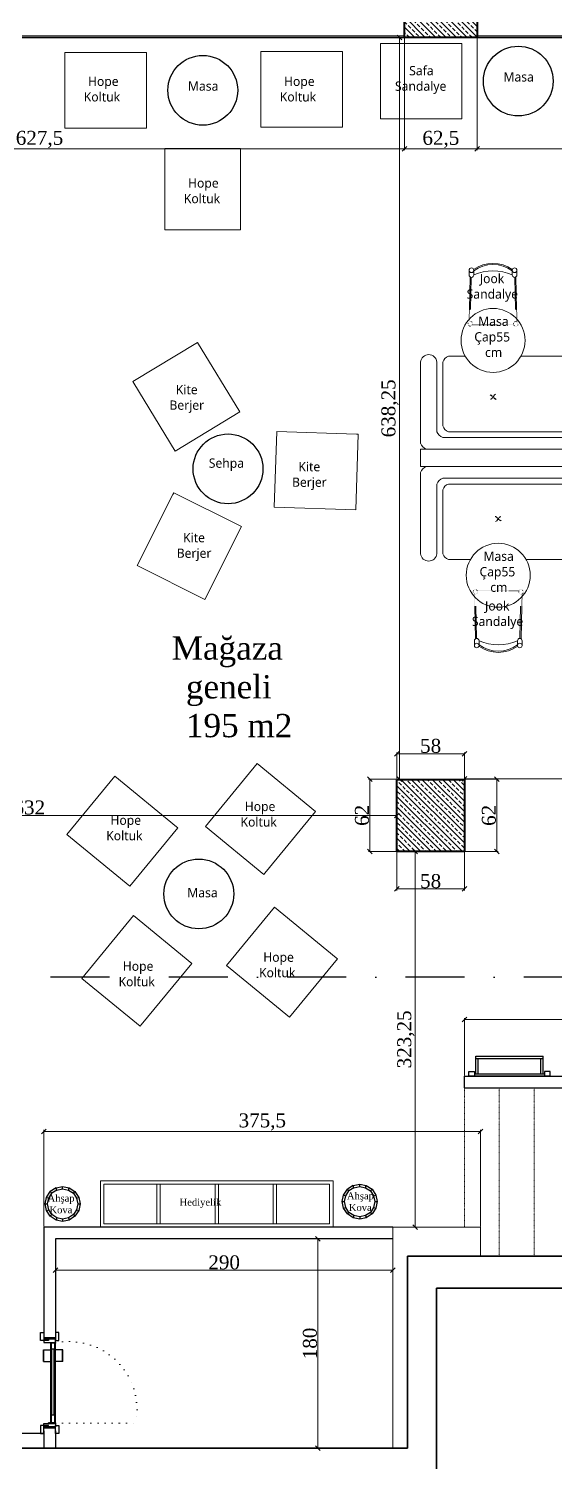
# Model space of a CAD drawing. Header units: millimetres. Extents: x 61675 to 66977, y 9453 to 12371.
# Drawn here: x 63361 to 63813, y 10149 to 11382 of the extents above; entities that cross this region are included whole.
import ezdxf

# ---------------------------------------------------------------- set-up
doc = ezdxf.new("R2010")
doc.units = ezdxf.units.MM
doc.header["$LTSCALE"] = 2
doc.header["$PDMODE"] = 2
for name, pattern in [('ACAD_ISO07W100', [3, 0, -3]), ('DASHDOTX2', [50.8, 25.4, -12.7, 0, -12.7]), ('DOT', [6.35, 0, -6.35]), ('DOT2', [0.125, 0, -0.125])]:
    doc.linetypes.add(name, pattern=pattern)
doc.layers.get('0').update_dxf_attribs({"lineweight": 20})
for name, color, linetype, lineweight in [('b-ahsap', 1, 'Continuous', 13), ('DUVAR', 12, 'Continuous', 35), ('KOLON', 150, 'Continuous', 40), ('SIVA', 4, 'Continuous', 15), ('t-ahsap kesit', 42, 'Continuous', 30), ('t-aksesuar', 252, 'Continuous', 9), ('t_ahsap', 34, 'Continuous', 25), ('t_alçıpan', 219, 'Continuous', 25), ('t_demir', 103, 'Continuous', 20), ('t_ince', 66, 'Continuous', 9), ('t_izdüşüm', 7, 'DOT2', 18), ('t_kesitçizgisi', 7, 'DASHDOTX2', 30), ('t_olcu', 252, 'Continuous', 20), ('t_paslanmaz', 29, 'Continuous', 25), ('t_tarama', 253, 'Continuous', 5), ('t_tefris', 44, 'Continuous', 25), ('t_tefrişoturum', 25, 'Continuous', 15), ('t_yazı', 7, 'Continuous', 25)]:
    doc.layers.add(name, color=color, linetype=linetype, lineweight=lineweight)
doc.styles.get("Standard").update_dxf_attribs({"font": 'times.ttf', "height": 12})
doc.linetypes.add('BATTING', pattern='A,0.0001,-0.1,[134,ltypeshp.shx,S=0.1,R=0,X=-0.1,Y=0],-0.2,[134,ltypeshp.shx,S=0.1,R=180,X=0.1,Y=0],-0.1', length=0.4001)
doc.dimstyles.new('olcu50', dxfattribs={"dimtxt": 13, "dimasz": 4, "dimexe": 1.25, "dimexo": 0.625, "dimtad": 1, "dimtxsty": 'Standard', "dimblk": 'OBLIQUE', "dimcen": 2.5, "dimclrd": 256, "dimclre": 256, "dimclrt": 7, "dimadec": 0, "dimazin": 0, "dimtfac": 1, "dimtmove": 0, "dimatfit": 3, "dimldrblk": 'OBLIQUE', "dimfxl": 1, "dimlwd": -1, "dimlwe": -1, "dimarcsym": 0})

# ---------------------------------------------------------------- blocks, each defined once
blk = doc.blocks.new('gazetelik')
at = {"layer": 't_ahsap'}
for p, q in [((0, 0), (70, 0)), ((0, 0), (0, -4)), ((5, -4), (5, 0)), ((65, -4), (65, 0)), ((70, 0), (70, -4)), ((0, -4), (5, -4)), ((65, -2), (5, -2)), ((6, -2), (6, -17)), ((8, -2), (8, -15)), ((62, -2), (62, -15)), ((64, -2), (64, -17)), ((70, -4), (65, -4)), ((64, -15), (6, -15)), ((64, -17), (6, -17))]:
    blk.add_line(p, q, dxfattribs=at)
blk = doc.blocks.new('ahsap_cuval')
at = {"layer": 't_ahsap', "ltscale": 0.5}
for p, q in [((-10.6, 10.6), (-5.7, 13.9)), ((-5.7, 13.9), (0, 15)), ((-5, 12), (-5.7, 13.9)), ((-5, 12), (0, 13)), ((0, 15), (5.7, 13.9)), ((0, 13), (0, 15)), ((0, 13), (5, 12)), ((5, 12), (5.7, 13.9)), ((5.7, 13.9), (10.6, 10.6)), ((-15, 0), (-13.9, 5.7)), ((-13.9, -5.7), (-15, 0)), ((-13, 0), (-15, 0)), ((-13.9, 5.7), (-10.6, 10.6)), ((-12, 5), (-13.9, 5.7)), ((-13, 0), (-12, 5)), ((-12, -5), (-13, 0)), ((-12, 5), (-9.2, 9.2)), ((-9.2, 9.2), (-10.6, 10.6)), ((-9.2, 9.2), (-5, 12)), ((5, 12), (9.2, 9.2)), ((9.2, 9.2), (10.6, 10.6)), ((9.2, 9.2), (12, 5)), ((10.6, 10.6), (13.9, 5.7)), ((12, 5), (13.9, 5.7)), ((12, 5), (13, 0)), ((13, 0), (12, -5)), ((13, 0), (15, 0)), ((13.9, 5.7), (15, 0)), ((15, 0), (13.9, -5.7)), ((-12, -5), (-13.9, -5.7)), ((-13.9, -5.7), (-10.6, -10.6)), ((-12, -5), (-9.2, -9.2)), ((-9.2, -9.2), (-10.6, -10.6)), ((-5.7, -13.9), (-10.6, -10.6)), ((-5, -12), (-9.2, -9.2)), ((-5.7, -13.9), (-5, -12)), ((0, -13), (-5, -12)), ((5, -12), (0, -13)), ((9.2, -9.2), (5, -12)), ((5.7, -13.9), (5, -12)), ((10.6, -10.6), (5.7, -13.9)), ((12, -5), (9.2, -9.2)), ((9.2, -9.2), (10.6, -10.6)), ((13.9, -5.7), (10.6, -10.6)), ((12, -5), (13.9, -5.7)), ((0, -15), (-5.7, -13.9)), ((0, -15), (0, -13)), ((5.7, -13.9), (0, -15))]:
    blk.add_line(p, q, dxfattribs=at)
blk = doc.blocks.new('10_luk_kapi')
at = {"layer": 'b-ahsap', "linetype": 'ACAD_ISO07W100'}
blk.add_line((-3.3, -10), (-3.3, -79), dxfattribs=at)
blk.add_arc((-14.9, -21.6, 0), 58.5, 168.5185, 281.4815, dxfattribs=at)
at = {"layer": 't-ahsap kesit'}
for p, q in [((-66.3, -6, 0), (-72.3, -6, 0)), ((-72.3, -6, 0), (-72.3, -10, 0)), ((-3.3, -6.6), (-72.3, -6.6, 0)), ((-3.3, -9.4), (-72.3, -9.4, 0)), ((-66.3, -10, 0), (-72.3, -10, 0)), ((-67.3, -6.6, 0), (-67.3, -9.4, 0)), ((-66.3, -6.4, 0), (-66.3, -6, 0)), ((-56.3, -6.4, 0), (-66.3, -6.4, 0)), ((-56.3, -9.6, 0), (-66.3, -9.6, 0)), ((-66.3, -9.6, 0), (-66.3, -10, 0)), ((-3.3, -6), (-62.3, -6, 0)), ((-3.3, -10), (-62.3, -10, 0)), ((-56.3, -6.4, 0), (-56.3, -6, 0)), ((-56.3, -9.6, 0), (-56.3, -10, 0)), ((-10.3, -6.6), (-10.3, -9.4)), ((-3.3, -10), (-3.3, -6))]:
    blk.add_line(p, q, dxfattribs=at)
for points in [[(-74.8, -4), (-74.3, -4), (-74.3, 2.8), (-81.3, 2.8), (-81.3, 0), (-74.8, 0), (-74.8, -4)], [(-0.8, -4), (-1.3, -4), (-1.3, 2.8), (5.7, 2.8), (5.7, 0), (-0.8, 0), (-0.8, -4)], [(-0.8, -10), (-1.3, -10), (-1.3, -12.8), (5.7, -12.8), (5.7, -10), (-0.8, -10), (-0.8, -10)]]:
    blk.add_lwpolyline(points, close=True, dxfattribs=at)
for points in [[(-75.6, 0), (-72.6, 0)], [(-72.6, 0), (-72.6, -10), (-75.6, -10), (-75.6, 0)], [(-3, 0), (-3, -10), (0, -10), (0, 0)], [(-0.8, 0), (-3, 0)]]:
    blk.add_lwpolyline(points, dxfattribs=at)
at = {"layer": 't-ahsap kesit', "elevation": 0}
blk.add_lwpolyline([(-74.3, -10), (-74.3, -10), (-74.3, -12.8), (-81.3, -12.8), (-81.3, -10), (-74.3, -10), (-74.3, -10)], close=True, dxfattribs=at)
at = {"layer": 't-aksesuar'}
for p, q in [((-3.7, -9.2), (-3.7, -5)), ((-3.7, -9.2), (-3.3, -9.2)), ((-2.6, -9.2), (-3, -9.2)), ((-2.6, -9.2), (-2.6, -5))]:
    blk.add_line(p, q, dxfattribs=at)
blk.add_circle((-3.1, -4.4), 0.8, dxfattribs=at)
at = {"layer": 't_ince'}
for points, knots in [([(-76.1, -0.6, -0.4), (-76.2, -1.5, -0.4), (-76.4, -3.4, -0.4), (-75.3, -5.8, -0.4), (-76.4, -7.9, -0.4), (-76.1, -9.1, -0.4), (-75.9, -9.7, -0.4)], [4.510362, 4.510362, 4.510362, 4.510362, 7.138391, 10.027437, 12.011555, 13.688133, 13.688133, 13.688133, 13.688133]), ([(0.9, -0.6, -0.4), (1, -2.1, -0.4), (0.8, -4.1, -0.4), (0.3, -6.6, -0.4), (0.4, -8.1, -0.4), (0.6, -9.1, -0.4), (0.7, -9.7, -0.4)], [4.507473, 4.507473, 4.507473, 4.507473, 9.035006, 10.515279, 11.943802, 13.620376, 13.620376, 13.620376, 13.620376])]:
    blk.add_open_spline(points, degree=3, knots=knots, dxfattribs=at)
at = {"layer": 't_paslanmaz'}
for p, q in [((-56.3, 0.4, 0), (-66.3, 0.4, 0)), ((-66.3, 0.4, 0), (-66.3, -6, 0)), ((-56.3, 0.4, 0), (-56.3, -6, 0)), ((-56.3, 0, 0), (-66.3, 0, 0)), ((-56.3, -6, 0), (-66.3, -6, 0)), ((-56.3, -10, 0), (-66.3, -10, 0)), ((-66.3, -16.4, 0), (-66.3, -10, 0)), ((-56.3, -16.4, 0), (-56.3, -10, 0)), ((-56.3, -16, 0), (-66.3, -16, 0)), ((-56.3, -16.4, 0), (-66.3, -16.4, 0))]:
    blk.add_line(p, q, dxfattribs=at)
at = {"layer": 't_tarama', "linetype": 'BATTING', "ltscale": 0.13}
blk.add_line((-67.3, -8, 0), (-10.3, -8, 0), dxfattribs=at)
blk = doc.blocks.new('HSAN')
at = {"layer": 't_tefrişoturum'}
for p, q in [((-22.5, 47.1), (-22.5, 43)), ((-22.2, 13.2), (-21.5, 41.3)), ((-21.2, 13.2), (-20.6, 41)), ((-18.5, 47.1), (-18.5, 43)), ((14.6, 47.1), (14.6, 43)), ((16.7, 41), (17.3, 13.2)), ((17.6, 41.3), (18.3, 13.2)), ((18.6, 47.1), (18.6, 43))]:
    blk.add_line(p, q, dxfattribs=at)
at = {"layer": 't_tefrişoturum', "color": 252, "linetype": 'DOT', "ltscale": 0.06}
for p, q in [((-22.5, 2.8), (-22.2, 13.2)), ((18.3, 13.2), (18.6, 2.8)), ((15.9, 0), (-19.8, 0))]:
    blk.add_line(p, q, dxfattribs=at)
at = {"layer": 't_tefrişoturum'}
for centre in [(-20.5, 47.1), (16.6, 47.1)]:
    blk.add_circle(centre, 2, dxfattribs=at)
at = {"layer": 't_tefrişoturum', "color": 252, "linetype": 'DOT', "ltscale": 0.06}
for centre in [(-21.5, 1), (17.6, 1)]:
    blk.add_circle(centre, 2, dxfattribs=at)
at = {"layer": 't_tefrişoturum'}
for centre, radius, start, end in [((-1.9, 24.3), 28.7, 54.5581, 125.4419), ((-1.9, 24.1), 27.9, 53.5535, 126.4465), ((-20.5, 43), 2, 180, 0), ((-1.9, 6.2), 40.4, 65.8377, 114.1623), ((16.6, 43), 2, 180, 0)]:
    blk.add_arc(centre, radius, start, end, dxfattribs=at)
blk = doc.blocks.new('619_luk_sedir')
at = {"layer": 't_tefrişoturum', "linetype": 'Continuous'}
for p, q in [((-75, 309.5), (-5, 309.5)), ((0, -304.5), (0, 304.5)), ((-80, 266.7), (-80, 285.5)), ((-75, 295.5), (-15, 295.5)), ((-75, 290.5), (-20, 290.5)), ((-15, -285.5), (-15, 285.5)), ((-10, -290.5), (-10, 290.5)), ((-80, 171.7), (-80, 218.8)), ((-80, 76.7), (-80, 123.8)), ((-80, -23.3), (-80, 28.8)), ((-80, -123.3), (-80, -71.2)), ((-80, -223.3), (-80, -171.2)), ((-80, -285.5), (-80, -271.2)), ((-75, -290.5), (-20, -290.5)), ((-75, -295.5), (-15, -295.5)), ((-75, -309.5), (-5, -309.5))]:
    blk.add_line(p, q, dxfattribs=at)
at = {"layer": 't_tefrişoturum', "linetype": 'Continuous', "extrusion": (0, 0, -1)}
for points in [[(45.8, 243.4), (45.8, 243.4), (46.2, 243.7), (46.6, 244.1), (46.9, 244.5), (47.2, 245), (47, 244.5), (46.8, 244.1), (46.4, 243.7), (45.8, 243.4)], [(45.5, 242.1), (45.7, 242), (45.9, 241.8), (46.1, 241.6), (46.2, 241.4), (46.3, 241.1), (46.4, 240.8), (46.5, 240.5), (46.6, 240.2), (46.5, 240.5), (46.4, 240.7), (46.3, 241), (46.1, 241.2), (46, 241.4), (45.8, 241.6), (45.7, 241.9), (45.5, 242.1)], [(44.5, 242.9), (44.5, 242.9), (44.6, 243), (44.6, 243.1), (44.8, 243.2), (45, 243.3), (45.2, 243.2), (45.3, 243.2), (45.4, 243.1), (45.4, 243), (45.4, 242.8), (45.4, 242.7), (45.3, 242.6), (45.1, 242.5), (44.9, 242.5), (44.7, 242.6), (44.6, 242.7), (44.5, 242.9)], [(44.3, 242.4), (44.3, 242.4), (43.8, 242), (43.4, 241.5), (43.1, 241), (42.9, 240.5), (43.1, 241.1), (43.4, 241.6), (43.8, 242), (44.3, 242.4)], [(44.2, 243.5), (44, 243.7), (43.7, 243.9), (43.6, 244.1), (43.4, 244.3), (43.3, 244.5), (43.1, 244.8), (42.9, 245.2), (42.8, 245.5), (43, 245.2), (43.2, 244.8), (43.3, 244.6), (43.5, 244.3), (43.6, 244.1), (43.9, 243.9), (44, 243.7), (44.2, 243.5)], [(45.8, 148.4), (45.8, 148.4), (46.2, 148.7), (46.6, 149.1), (46.9, 149.5), (47.2, 150), (47, 149.5), (46.8, 149.1), (46.4, 148.7), (45.8, 148.4)], [(44.5, 147.9), (44.5, 147.9), (44.6, 148), (44.6, 148.1), (44.8, 148.2), (45, 148.3), (45.2, 148.2), (45.3, 148.2), (45.4, 148.1), (45.4, 148), (45.4, 147.8), (45.4, 147.7), (45.3, 147.6), (45.1, 147.5), (44.9, 147.5), (44.7, 147.6), (44.6, 147.7), (44.5, 147.9)], [(44.2, 148.5), (44, 148.7), (43.7, 148.9), (43.6, 149.1), (43.4, 149.3), (43.3, 149.5), (43.1, 149.8), (42.9, 150.2), (42.8, 150.5), (43, 150.2), (43.2, 149.8), (43.3, 149.6), (43.5, 149.3), (43.6, 149.1), (43.9, 148.9), (44, 148.7), (44.2, 148.5)], [(45.5, 147.1), (45.7, 147), (45.9, 146.8), (46.1, 146.6), (46.2, 146.4), (46.3, 146.1), (46.4, 145.8), (46.5, 145.5), (46.6, 145.2), (46.5, 145.5), (46.4, 145.7), (46.3, 146), (46.1, 146.2), (46, 146.4), (45.8, 146.6), (45.7, 146.9), (45.5, 147.1)], [(44.3, 147.4), (44.3, 147.4), (43.8, 147), (43.4, 146.5), (43.1, 146), (42.9, 145.5), (43.1, 146.1), (43.4, 146.6), (43.8, 147), (44.3, 147.4)], [(45.8, 53.4), (45.8, 53.4), (46.2, 53.7), (46.6, 54.1), (46.9, 54.5), (47.2, 55), (47, 54.5), (46.8, 54.1), (46.4, 53.7), (45.8, 53.4)], [(45.5, 52.1), (45.7, 52), (45.9, 51.8), (46.1, 51.6), (46.2, 51.4), (46.3, 51.1), (46.4, 50.8), (46.5, 50.5), (46.6, 50.2), (46.5, 50.5), (46.4, 50.7), (46.3, 51), (46.1, 51.2), (46, 51.4), (45.8, 51.6), (45.7, 51.9), (45.5, 52.1)], [(44.5, 52.9), (44.5, 52.9), (44.6, 53), (44.6, 53.1), (44.8, 53.2), (45, 53.3), (45.2, 53.2), (45.3, 53.2), (45.4, 53.1), (45.4, 53), (45.4, 52.8), (45.4, 52.7), (45.3, 52.6), (45.1, 52.5), (44.9, 52.5), (44.7, 52.6), (44.6, 52.7), (44.5, 52.9)], [(44.3, 52.4), (44.3, 52.4), (43.8, 52), (43.4, 51.5), (43.1, 51), (42.9, 50.5), (43.1, 51.1), (43.4, 51.6), (43.8, 52), (44.3, 52.4)], [(44.2, 53.5), (44, 53.7), (43.7, 53.9), (43.6, 54.1), (43.4, 54.3), (43.3, 54.5), (43.1, 54.8), (42.9, 55.2), (42.8, 55.5), (43, 55.2), (43.2, 54.8), (43.3, 54.6), (43.5, 54.3), (43.6, 54.1), (43.9, 53.9), (44, 53.7), (44.2, 53.5)], [(45.8, -46.6), (45.8, -46.6), (46.2, -46.3), (46.6, -45.9), (46.9, -45.5), (47.2, -45), (47, -45.5), (46.8, -45.9), (46.4, -46.3), (45.8, -46.6)], [(45.5, -47.9), (45.7, -48), (45.9, -48.2), (46.1, -48.4), (46.2, -48.6), (46.3, -48.9), (46.4, -49.2), (46.5, -49.5), (46.6, -49.8), (46.5, -49.5), (46.4, -49.3), (46.3, -49), (46.1, -48.8), (46, -48.6), (45.8, -48.4), (45.7, -48.1), (45.5, -47.9)], [(44.5, -47.1), (44.5, -47.1), (44.6, -47), (44.6, -46.9), (44.8, -46.8), (45, -46.7), (45.2, -46.8), (45.3, -46.8), (45.4, -46.9), (45.4, -47), (45.4, -47.2), (45.4, -47.3), (45.3, -47.4), (45.1, -47.5), (44.9, -47.5), (44.7, -47.4), (44.6, -47.3), (44.5, -47.1)], [(44.3, -47.6), (44.3, -47.6), (43.8, -48), (43.4, -48.5), (43.1, -49), (42.9, -49.5), (43.1, -48.9), (43.4, -48.4), (43.8, -48), (44.3, -47.6)], [(44.2, -46.5), (44, -46.3), (43.7, -46.1), (43.6, -45.9), (43.4, -45.7), (43.3, -45.5), (43.1, -45.2), (42.9, -44.8), (42.8, -44.5), (43, -44.8), (43.2, -45.2), (43.3, -45.4), (43.5, -45.7), (43.6, -45.9), (43.9, -46.1), (44, -46.3), (44.2, -46.5)], [(45.8, -146.6), (45.8, -146.6), (46.2, -146.3), (46.6, -145.9), (46.9, -145.5), (47.2, -145), (47, -145.5), (46.8, -145.9), (46.4, -146.3), (45.8, -146.6)], [(45.5, -147.9), (45.7, -148), (45.9, -148.2), (46.1, -148.4), (46.2, -148.6), (46.3, -148.9), (46.4, -149.2), (46.5, -149.5), (46.6, -149.8), (46.5, -149.5), (46.4, -149.3), (46.3, -149), (46.1, -148.8), (46, -148.6), (45.8, -148.4), (45.7, -148.1), (45.5, -147.9)], [(44.5, -147.1), (44.5, -147.1), (44.6, -147), (44.6, -146.9), (44.8, -146.8), (45, -146.7), (45.2, -146.8), (45.3, -146.8), (45.4, -146.9), (45.4, -147), (45.4, -147.2), (45.4, -147.3), (45.3, -147.4), (45.1, -147.5), (44.9, -147.5), (44.7, -147.4), (44.6, -147.3), (44.5, -147.1)], [(44.3, -147.6), (44.3, -147.6), (43.8, -148), (43.4, -148.5), (43.1, -149), (42.9, -149.5), (43.1, -148.9), (43.4, -148.4), (43.8, -148), (44.3, -147.6)], [(44.2, -146.5), (44, -146.3), (43.7, -146.1), (43.6, -145.9), (43.4, -145.7), (43.3, -145.5), (43.1, -145.2), (42.9, -144.8), (42.8, -144.5), (43, -144.8), (43.2, -145.2), (43.3, -145.4), (43.5, -145.7), (43.6, -145.9), (43.9, -146.1), (44, -146.3), (44.2, -146.5)], [(45.8, -246.6), (45.8, -246.6), (46.2, -246.3), (46.6, -245.9), (46.9, -245.5), (47.2, -245), (47, -245.5), (46.8, -245.9), (46.4, -246.3), (45.8, -246.6)], [(44.2, -246.5), (44, -246.3), (43.7, -246.1), (43.6, -245.9), (43.4, -245.7), (43.3, -245.5), (43.1, -245.2), (42.9, -244.8), (42.8, -244.5), (43, -244.8), (43.2, -245.2), (43.3, -245.4), (43.5, -245.7), (43.6, -245.9), (43.9, -246.1), (44, -246.3), (44.2, -246.5)], [(45.5, -247.9), (45.7, -248), (45.9, -248.2), (46.1, -248.4), (46.2, -248.6), (46.3, -248.9), (46.4, -249.2), (46.5, -249.5), (46.6, -249.8), (46.5, -249.5), (46.4, -249.3), (46.3, -249), (46.1, -248.8), (46, -248.6), (45.8, -248.4), (45.7, -248.1), (45.5, -247.9)], [(44.5, -247.1), (44.5, -247.1), (44.6, -247), (44.6, -246.9), (44.8, -246.8), (45, -246.7), (45.2, -246.8), (45.3, -246.8), (45.4, -246.9), (45.4, -247), (45.4, -247.2), (45.4, -247.3), (45.3, -247.4), (45.1, -247.5), (44.9, -247.5), (44.7, -247.4), (44.6, -247.3), (44.5, -247.1)], [(44.3, -247.6), (44.3, -247.6), (43.8, -248), (43.4, -248.5), (43.1, -249), (42.9, -249.5), (43.1, -248.9), (43.4, -248.4), (43.8, -248), (44.3, -247.6)]]:
    blk.add_lwpolyline(points, dxfattribs=at)
at = {"layer": 't_tefrişoturum', "linetype": 'Continuous'}
for centre in [(-93.5, 242.8), (-93.5, 147.8), (-93.5, 52.8), (-93.5, -47.2), (-93.5, -147.2), (-93.5, -247.2)]:
    blk.add_circle(centre, 27.5, dxfattribs=at)
for centre, radius, start, end in [((-74.3, 302.5), 7.03, 95.3885, 264.6115), ((-7.6, 301.9), 7.99, 18.7207, 71.2793), ((-72.4, 282.9), 7.99, 108.7207, 161.2793), ((-22.6, 282.9), 7.99, 18.7207, 71.2793), ((-17.6, 287.9), 7.99, 18.7207, 71.2793), ((-74.3, -302.5), 7.03, 95.3885, 264.6115), ((-72.4, -282.9), 7.99, 198.7207, 251.2793), ((-22.6, -282.9), 7.99, 288.7207, 341.2793), ((-17.6, -287.9), 7.99, 288.7207, 341.2793), ((-7.6, -301.9), 7.99, 288.7207, 341.2793)]:
    blk.add_arc(centre, radius, start, end, dxfattribs=at)
at = {"layer": 't_tefrişoturum', "extrusion": (0, 0, -1), "rotation": 270}
for p in [(106.8, 240.8), (106.8, 145.8), (106.8, 50.8), (106.8, -49.2), (106.8, -149.2), (106.8, -249.2)]:
    blk.add_blockref('HSAN', p, dxfattribs=at)
blk = doc.blocks.new('_Oblique')
at = {"color": 0, "linetype": 'ByBlock', "lineweight": -2}
blk.add_line((-0.5, -0.5), (0.5, 0.5), dxfattribs=at)
blk = doc.blocks.new('*D2389')
at = {"layer": 'DEFPOINTS', "color": 0, "transparency": 16777216}
for p in [(63749.2, 10433.8), (63373.7, 10351.4), (63749.2, 10351.4)]:
    blk.add_point(p, dxfattribs=at)
at = {"layer": 't_olcu', "transparency": 16777216}
for p, q in [((63373.7, 10352), (63373.7, 10435.1)), ((63373.7, 10433.8), (63749.2, 10433.8)), ((63749.2, 10352), (63749.2, 10435.1))]:
    blk.add_line(p, q, dxfattribs=at)
at = {"layer": 't_olcu', "transparency": 16777216, "xscale": 4, "yscale": 4, "zscale": 4, "rotation": 180}
blk.add_blockref('_Oblique', (63373.7, 10433.8), dxfattribs=at)
at = {"layer": 't_olcu', "transparency": 16777216, "xscale": 4, "yscale": 4, "zscale": 4}
blk.add_blockref('_Oblique', (63749.2, 10433.8), dxfattribs=at)
at = {"layer": 't_olcu', "color": 7, "transparency": 16777216, "insert": (63561.5, 10441.9), "char_height": 12, "attachment_point": 5}
blk.add_mtext('375,5', dxfattribs=at)
blk = doc.blocks.new('*D2393')
at = {"layer": 'DEFPOINTS', "color": 0, "transparency": 16777216}
for p in [(63045.2, 10707.7), (63677.2, 10707.7), (63677.2, 10705.7)]:
    blk.add_point(p, dxfattribs=at)
at = {"layer": 't_olcu', "transparency": 16777216}
for p, q in [((63045.2, 10707), (63045.2, 10704.4)), ((63045.2, 10705.7), (63677.2, 10705.7)), ((63677.2, 10707), (63677.2, 10704.4))]:
    blk.add_line(p, q, dxfattribs=at)
at = {"layer": 't_olcu', "transparency": 16777216, "xscale": 4, "yscale": 4, "zscale": 4, "rotation": 180}
blk.add_blockref('_Oblique', (63045.2, 10705.7), dxfattribs=at)
at = {"layer": 't_olcu', "transparency": 16777216, "xscale": 4, "yscale": 4, "zscale": 4}
blk.add_blockref('_Oblique', (63677.2, 10705.7), dxfattribs=at)
at = {"layer": 't_olcu', "color": 7, "transparency": 16777216, "insert": (63361.2, 10712.4), "char_height": 12, "attachment_point": 5}
blk.add_mtext('632', dxfattribs=at)
blk = doc.blocks.new('*D2394')
at = {"layer": 'DEFPOINTS', "color": 0, "transparency": 16777216}
for p in [(63677.2, 10674.7), (63735.2, 10674.7), (63735.2, 10642.4)]:
    blk.add_point(p, dxfattribs=at)
at = {"layer": 't_olcu', "transparency": 16777216}
for p, q in [((63677.2, 10674), (63677.2, 10641.1)), ((63735.2, 10674), (63735.2, 10641.1)), ((63677.2, 10642.4), (63735.2, 10642.4))]:
    blk.add_line(p, q, dxfattribs=at)
at = {"layer": 't_olcu', "transparency": 16777216, "xscale": 4, "yscale": 4, "zscale": 4, "rotation": 180}
blk.add_blockref('_Oblique', (63677.2, 10642.4), dxfattribs=at)
at = {"layer": 't_olcu', "transparency": 16777216, "xscale": 4, "yscale": 4, "zscale": 4}
blk.add_blockref('_Oblique', (63735.2, 10642.4), dxfattribs=at)
at = {"layer": 't_olcu', "color": 7, "transparency": 16777216, "insert": (63706.2, 10649.1), "char_height": 12, "attachment_point": 5}
blk.add_mtext('58', dxfattribs=at)
blk = doc.blocks.new('*D2395')
at = {"layer": 'DEFPOINTS', "color": 0, "transparency": 16777216}
for p in [(63653.9, 10736.7), (63677.2, 10736.7), (63677.2, 10674.7)]:
    blk.add_point(p, dxfattribs=at)
at = {"layer": 't_olcu', "transparency": 16777216}
for p, q in [((63676.6, 10736.7), (63652.7, 10736.7)), ((63653.9, 10674.7), (63653.9, 10736.7)), ((63676.6, 10674.7), (63652.7, 10674.7))]:
    blk.add_line(p, q, dxfattribs=at)
at = {"layer": 't_olcu', "transparency": 16777216, "xscale": 4, "yscale": 4, "zscale": 4}
for p, rotation in [((63653.9, 10736.7), 90), ((63653.9, 10674.7), 270)]:
    blk.add_blockref('_Oblique', p, dxfattribs=dict(at, rotation=rotation))
at = {"layer": 't_olcu', "color": 7, "transparency": 16777216, "insert": (63647.2, 10705.7), "char_height": 12, "attachment_point": 5, "rotation": 90}
blk.add_mtext('62', dxfattribs=at)
blk = doc.blocks.new('*D2396')
at = {"layer": 'DEFPOINTS', "color": 0, "transparency": 16777216}
for p in [(63735.2, 10758.7), (63677.2, 10736.7), (63735.2, 10736.7)]:
    blk.add_point(p, dxfattribs=at)
at = {"layer": 't_olcu', "transparency": 16777216}
for p, q in [((63677.2, 10737.3), (63677.2, 10759.9)), ((63677.2, 10758.7), (63735.2, 10758.7)), ((63735.2, 10737.3), (63735.2, 10759.9))]:
    blk.add_line(p, q, dxfattribs=at)
at = {"layer": 't_olcu', "transparency": 16777216, "xscale": 4, "yscale": 4, "zscale": 4, "rotation": 180}
blk.add_blockref('_Oblique', (63677.2, 10758.7), dxfattribs=at)
at = {"layer": 't_olcu', "transparency": 16777216, "xscale": 4, "yscale": 4, "zscale": 4}
blk.add_blockref('_Oblique', (63735.2, 10758.7), dxfattribs=at)
at = {"layer": 't_olcu', "color": 7, "transparency": 16777216, "insert": (63706.2, 10765.4), "char_height": 12, "attachment_point": 5}
blk.add_mtext('58', dxfattribs=at)
blk = doc.blocks.new('*D2397')
at = {"layer": 'DEFPOINTS', "color": 0, "transparency": 16777216}
for p in [(63735.2, 10736.7), (63735.2, 10674.7), (63763, 10674.7)]:
    blk.add_point(p, dxfattribs=at)
at = {"layer": 't_olcu', "transparency": 16777216}
for p, q in [((63735.8, 10736.7), (63764.3, 10736.7)), ((63763, 10736.7), (63763, 10674.7)), ((63735.8, 10674.7), (63764.3, 10674.7))]:
    blk.add_line(p, q, dxfattribs=at)
at = {"layer": 't_olcu', "transparency": 16777216, "xscale": 4, "yscale": 4, "zscale": 4}
for p, rotation in [((63763, 10736.7), 90), ((63763, 10674.7), 270)]:
    blk.add_blockref('_Oblique', p, dxfattribs=dict(at, rotation=rotation))
at = {"layer": 't_olcu', "color": 7, "transparency": 16777216, "insert": (63756.3, 10705.7), "char_height": 12, "attachment_point": 5, "rotation": 90}
blk.add_mtext('62', dxfattribs=at)
blk = doc.blocks.new('*D2398')
at = {"layer": 'DEFPOINTS', "color": 0, "transparency": 16777216}
for p in [(64416.2, 10737), (63735.2, 10705.7), (64416.2, 10705.7)]:
    blk.add_point(p, dxfattribs=at)
at = {"layer": 't_olcu', "transparency": 16777216}
for p, q in [((63735.2, 10706.3), (63735.2, 10738.2)), ((63735.2, 10737), (64416.2, 10737)), ((64416.2, 10706.3), (64416.2, 10738.2))]:
    blk.add_line(p, q, dxfattribs=at)
at = {"layer": 't_olcu', "transparency": 16777216, "xscale": 4, "yscale": 4, "zscale": 4, "rotation": 180}
blk.add_blockref('_Oblique', (63735.2, 10737), dxfattribs=at)
at = {"layer": 't_olcu', "transparency": 16777216, "xscale": 4, "yscale": 4, "zscale": 4}
blk.add_blockref('_Oblique', (64416.2, 10737), dxfattribs=at)
at = {"layer": 't_olcu', "color": 7, "transparency": 16777216, "insert": (64075.7, 10743.7), "char_height": 12, "attachment_point": 5}
blk.add_mtext('681', dxfattribs=at)
blk = doc.blocks.new('*D2404')
at = {"layer": 'DEFPOINTS', "color": 0, "transparency": 16777216}
for p in [(63735.2, 10530), (63735.2, 10481.4), (64215.2, 10481.4)]:
    blk.add_point(p, dxfattribs=at)
at = {"layer": 't_olcu', "transparency": 16777216}
for p, q in [((63735.2, 10482), (63735.2, 10531.2)), ((64215.2, 10530), (63735.2, 10530)), ((64215.2, 10482), (64215.2, 10531.2))]:
    blk.add_line(p, q, dxfattribs=at)
at = {"layer": 't_olcu', "transparency": 16777216, "xscale": 4, "yscale": 4, "zscale": 4, "rotation": 180}
blk.add_blockref('_Oblique', (63735.2, 10530), dxfattribs=at)
at = {"layer": 't_olcu', "transparency": 16777216, "xscale": 4, "yscale": 4, "zscale": 4}
blk.add_blockref('_Oblique', (64215.2, 10530), dxfattribs=at)
at = {"layer": 't_olcu', "color": 7, "transparency": 16777216, "insert": (63975.2, 10536.7), "char_height": 12, "attachment_point": 5}
blk.add_mtext('480', dxfattribs=at)
blk = doc.blocks.new('*D2405')
at = {"layer": 'DEFPOINTS', "color": 0, "transparency": 16777216}
for p in [(63693, 10674.7), (63711.5, 10674.7), (63711.5, 10351.4)]:
    blk.add_point(p, dxfattribs=at)
at = {"layer": 't_olcu', "transparency": 16777216}
for p, q in [((63710.8, 10674.7), (63691.7, 10674.7)), ((63693, 10351.4), (63693, 10674.7)), ((63710.8, 10351.4), (63691.7, 10351.4))]:
    blk.add_line(p, q, dxfattribs=at)
at = {"layer": 't_olcu', "transparency": 16777216, "xscale": 4, "yscale": 4, "zscale": 4}
for p, rotation in [((63693, 10674.7), 90), ((63693, 10351.4), 270)]:
    blk.add_blockref('_Oblique', p, dxfattribs=dict(at, rotation=rotation))
at = {"layer": 't_olcu', "color": 7, "transparency": 16777216, "insert": (63684.9, 10513), "char_height": 12, "attachment_point": 5, "rotation": 90}
blk.add_mtext('323,25', dxfattribs=at)
blk = doc.blocks.new('*D2406')
at = {"layer": 'DEFPOINTS', "color": 0, "transparency": 16777216}
for p in [(63679.4, 11374.9), (63706.2, 11374.9), (63706.2, 10736.7)]:
    blk.add_point(p, dxfattribs=at)
at = {"layer": 't_olcu', "transparency": 16777216}
for p, q in [((63705.6, 11374.9), (63678.1, 11374.9)), ((63679.4, 10736.7), (63679.4, 11374.9)), ((63705.6, 10736.7), (63678.1, 10736.7))]:
    blk.add_line(p, q, dxfattribs=at)
at = {"layer": 't_olcu', "transparency": 16777216, "xscale": 4, "yscale": 4, "zscale": 4}
for p, rotation in [((63679.4, 11374.9), 90), ((63679.4, 10736.7), 270)]:
    blk.add_blockref('_Oblique', p, dxfattribs=dict(at, rotation=rotation))
at = {"layer": 't_olcu', "color": 7, "transparency": 16777216, "insert": (63671.3, 11055.8), "char_height": 12, "attachment_point": 5, "rotation": 90}
blk.add_mtext('638,25', dxfattribs=at)
blk = doc.blocks.new('*D2407')
at = {"layer": 'DEFPOINTS', "color": 0, "transparency": 16777216}
for p in [(63746.2, 11374.9), (64471.7, 11374.9), (64471.7, 11279)]:
    blk.add_point(p, dxfattribs=at)
at = {"layer": 't_olcu', "transparency": 16777216}
for p, q in [((63746.2, 11374.3), (63746.2, 11277.8)), ((64471.7, 11374.3), (64471.7, 11277.8)), ((63746.2, 11279), (64471.7, 11279))]:
    blk.add_line(p, q, dxfattribs=at)
at = {"layer": 't_olcu', "transparency": 16777216, "xscale": 4, "yscale": 4, "zscale": 4, "rotation": 180}
blk.add_blockref('_Oblique', (63746.2, 11279), dxfattribs=at)
at = {"layer": 't_olcu', "transparency": 16777216, "xscale": 4, "yscale": 4, "zscale": 4}
blk.add_blockref('_Oblique', (64471.7, 11279), dxfattribs=at)
at = {"layer": 't_olcu', "color": 7, "transparency": 16777216, "insert": (64109, 11287.1), "char_height": 12, "attachment_point": 5}
blk.add_mtext('725,5', dxfattribs=at)
blk = doc.blocks.new('*D2408')
at = {"layer": 'DEFPOINTS', "color": 0, "transparency": 16777216}
for p in [(63683.7, 11374.9), (63746.2, 11374.9), (63683.7, 11279)]:
    blk.add_point(p, dxfattribs=at)
at = {"layer": 't_olcu', "transparency": 16777216}
for p, q in [((63683.7, 11374.3), (63683.7, 11277.8)), ((63746.2, 11374.3), (63746.2, 11277.8)), ((63746.2, 11279), (63683.7, 11279))]:
    blk.add_line(p, q, dxfattribs=at)
at = {"layer": 't_olcu', "transparency": 16777216, "xscale": 4, "yscale": 4, "zscale": 4, "rotation": 180}
blk.add_blockref('_Oblique', (63683.7, 11279), dxfattribs=at)
at = {"layer": 't_olcu', "transparency": 16777216, "xscale": 4, "yscale": 4, "zscale": 4}
blk.add_blockref('_Oblique', (63746.2, 11279), dxfattribs=at)
at = {"layer": 't_olcu', "color": 7, "transparency": 16777216, "insert": (63715, 11287.1), "char_height": 12, "attachment_point": 5}
blk.add_mtext('62,5', dxfattribs=at)
blk = doc.blocks.new('*D2409')
at = {"layer": 'DEFPOINTS', "color": 0, "transparency": 16777216}
for p in [(63056.2, 11374.9), (63683.7, 11374.9), (63056.2, 11279)]:
    blk.add_point(p, dxfattribs=at)
at = {"layer": 't_olcu', "transparency": 16777216}
for p, q in [((63056.2, 11374.3), (63056.2, 11277.8)), ((63683.7, 11374.3), (63683.7, 11277.8)), ((63683.7, 11279), (63056.2, 11279))]:
    blk.add_line(p, q, dxfattribs=at)
at = {"layer": 't_olcu', "transparency": 16777216, "xscale": 4, "yscale": 4, "zscale": 4, "rotation": 180}
blk.add_blockref('_Oblique', (63056.2, 11279), dxfattribs=at)
at = {"layer": 't_olcu', "transparency": 16777216, "xscale": 4, "yscale": 4, "zscale": 4}
blk.add_blockref('_Oblique', (63683.7, 11279), dxfattribs=at)
at = {"layer": 't_olcu', "color": 7, "transparency": 16777216, "insert": (63370, 11287.1), "char_height": 12, "attachment_point": 5}
blk.add_mtext('627,5', dxfattribs=at)
blk = doc.blocks.new('*D2413')
at = {"layer": 'DEFPOINTS', "color": 0, "transparency": 16777216}
for p in [(63383.7, 10341.4), (63673.7, 10341.4), (63673.7, 10314.4)]:
    blk.add_point(p, dxfattribs=at)
at = {"layer": 't_olcu', "transparency": 16777216}
for p, q in [((63383.7, 10340.8), (63383.7, 10313.1)), ((63673.7, 10340.8), (63673.7, 10313.1)), ((63383.7, 10314.4), (63673.7, 10314.4))]:
    blk.add_line(p, q, dxfattribs=at)
at = {"layer": 't_olcu', "transparency": 16777216, "xscale": 4, "yscale": 4, "zscale": 4, "rotation": 180}
blk.add_blockref('_Oblique', (63383.7, 10314.4), dxfattribs=at)
at = {"layer": 't_olcu', "transparency": 16777216, "xscale": 4, "yscale": 4, "zscale": 4}
blk.add_blockref('_Oblique', (63673.7, 10314.4), dxfattribs=at)
at = {"layer": 't_olcu', "color": 7, "transparency": 16777216, "insert": (63528.7, 10321.1), "char_height": 12, "attachment_point": 5}
blk.add_mtext('290', dxfattribs=at)
blk = doc.blocks.new('*D2414')
at = {"layer": 'DEFPOINTS', "color": 0, "transparency": 16777216}
for p in [(63673.7, 10341.4), (63609.2, 10161.4), (63673.7, 10161.4)]:
    blk.add_point(p, dxfattribs=at)
at = {"layer": 't_olcu', "transparency": 16777216}
for p, q in [((63673.1, 10341.4), (63608, 10341.4)), ((63609.2, 10341.4), (63609.2, 10161.4)), ((63673.1, 10161.4), (63608, 10161.4))]:
    blk.add_line(p, q, dxfattribs=at)
at = {"layer": 't_olcu', "transparency": 16777216, "xscale": 4, "yscale": 4, "zscale": 4}
for p, rotation in [((63609.2, 10341.4), 90), ((63609.2, 10161.4), 270)]:
    blk.add_blockref('_Oblique', p, dxfattribs=dict(at, rotation=rotation))
at = {"layer": 't_olcu', "color": 7, "transparency": 16777216, "insert": (63602.5, 10251.4), "char_height": 12, "attachment_point": 5, "rotation": 90}
blk.add_mtext('180', dxfattribs=at)

msp = doc.modelspace()

# ---------------------------------------------------------------- hatches: boundary and pattern name
at = {"layer": 't_tarama'}
h = msp.add_hatch(dxfattribs=at)
h.set_pattern_fill('ANSI33', color=256, angle=-90)
h.set_pattern_definition([(315, (53204.678, 75546.79), (4.49012806, 4.49012806), []), (315, (53204.678, 75542.2996), (4.49012806, 4.49012806), [3.175, -1.5875])])
h.paths.add_polyline_path([(63683.705, 11374.911), (63683.705, 11403.911), (63746.205, 11403.911), (63746.205, 11374.911)])
h = msp.add_hatch(dxfattribs=at)
h.set_pattern_fill('ANSI33', color=256, angle=-90)
h.set_pattern_definition([(315, (81184.7046, 44644.477), (4.4901281, 4.4901281), []), (315, (81184.7046, 44639.987), (4.4901281, 4.4901281), [3.175, -1.5875])])
h.paths.add_polyline_path([(63735.205, 10736.661), (63735.205, 10674.661), (63677.205, 10674.661), (63677.205, 10736.661)])

# ---------------------------------------------------------------- linework, layer by layer
at = {"layer": 'DUVAR'}
for p, q in [((63686.205, 10326.411), (64279.205, 10326.411)), ((63686.205, 10326.411), (63686.205, 10161.411)), ((63711.205, 10298.911), (64416.205, 10298.911)), ((63711.205, 10041.411), (63711.205, 10298.911)), ((63686.205, 10161.411), (63076.705, 10161.411))]:
    msp.add_line(p, q, dxfattribs=at)
at = {"layer": 'KOLON'}
for points in [[(63683.705, 11374.911), (63683.705, 11403.911), (63746.205, 11403.911), (63746.205, 11374.911)], [(63677.205, 10736.661), (63735.205, 10736.661), (63735.205, 10674.661), (63677.205, 10674.661), (63677.205, 10736.661)]]:
    msp.add_lwpolyline(points, close=True, dxfattribs=at)
at = {"layer": 'SIVA'}
for p, q in [((63673.705, 10161.411), (63673.705, 10351.411)), ((63673.705, 10351.411), (63749.205, 10351.411)), ((63749.205, 10351.411), (63749.205, 10326.411))]:
    msp.add_line(p, q, dxfattribs=at)
at = {"layer": 't_alçıpan', "ltscale": 0.5}
for p, q in [((63056.205, 11376.111), (63683.705, 11376.111)), ((63056.205, 11374.911), (63683.705, 11374.911)), ((63746.205, 11376.111), (64416.205, 11376.111)), ((63746.205, 11374.911), (64416.205, 11374.911)), ((63735.205, 10481.411), (64215.205, 10481.411)), ((63735.205, 10471.411), (63735.205, 10481.411)), ((63735.205, 10471.411), (64205.205, 10471.411)), ((63673.705, 10351.411), (63373.705, 10351.411)), ((63373.705, 10351.411), (63373.705, 10253.711)), ((63383.705, 10341.411), (63383.705, 10253.711)), ((63673.705, 10341.411), (63383.705, 10341.411)), ((63383.705, 10256.211), (63373.705, 10256.211)), ((63383.705, 10178.611), (63373.705, 10178.611)), ((63373.705, 10176.111), (63373.705, 10161.411)), ((63383.705, 10176.111), (63383.705, 10161.411)), ((63373.705, 10173.911), (62491.205, 10173.911))]:
    msp.add_line(p, q, dxfattribs=at)
at = {"layer": 't_demir', "ltscale": 0.1}
for p, q in [((63470.846, 10354.411), (63470.846, 10388.411)), ((63473.846, 10354.411), (63473.846, 10388.411)), ((63520.846, 10354.411), (63520.846, 10388.411)), ((63523.846, 10354.411), (63523.846, 10388.411)), ((63570.846, 10354.411), (63570.846, 10388.411)), ((63573.846, 10354.411), (63573.846, 10388.411))]:
    msp.add_line(p, q, dxfattribs=at)
at = {"layer": 't_demir', "ltscale": 0.5}
msp.add_lwpolyline([(63697.586, 11020.71), (63697.586, 11005.71), (64316.586, 11005.71), (64316.586, 11020.71), (63697.586, 11020.71)], dxfattribs=at)
at = {"layer": 't_demir', "ltscale": 0.1}
msp.add_lwpolyline([(63422.346, 10351.411), (63422.346, 10391.411), (63622.346, 10391.411), (63622.346, 10351.411), (63422.346, 10351.411)], dxfattribs=at)
msp.add_lwpolyline([(63425.346, 10354.411), (63425.346, 10388.411), (63619.346, 10388.411), (63619.346, 10354.411)], close=True, dxfattribs=at)
at = {"layer": 't_izdüşüm', "ltscale": 0.5}
for p, q in [((63735.205, 10351.411), (63735.205, 10471.411)), ((63765.205, 10326.411), (63765.205, 10471.411)), ((63795.205, 10326.411), (63795.205, 10471.411))]:
    msp.add_line(p, q, dxfattribs=at)
at = {"layer": 't_kesitçizgisi', "extrusion": (1.7622e-08, -2.38605e-07, 1)}
msp.add_line((64854.045, 10566.626, 0), (62396.073, 10566.626, 0), dxfattribs=at)
at = {"layer": 't_tefris', "linetype": 'Continuous'}
for centre in [(63510.333, 11329.383), (63781.536, 11337.296), (63532.028, 11003.762), (63506.932, 10638.073)]:
    msp.add_circle(centre, 30, dxfattribs=at)
at = {"layer": 't_tefrişoturum'}
for points in [[(63461.833, 11361.883), (63461.833, 11296.883), (63391.833, 11296.883), (63391.833, 11361.883), (63460.333, 11361.883)], [(63630.333, 11362.633), (63630.333, 11297.633), (63560.333, 11297.633), (63560.333, 11362.633), (63628.833, 11362.633)], [(63733.036, 11369.796), (63733.036, 11304.796), (63663.036, 11304.796), (63663.036, 11369.796), (63731.536, 11369.796)], [(63477.833, 11279.383), (63542.833, 11279.383), (63542.833, 11209.383), (63477.833, 11209.383), (63477.833, 11277.883)], [(63450.294, 11078.81), (63505.835, 11112.577), (63542.2, 11052.765), (63486.66, 11018.997), (63451.074, 11077.528)], [(63643.911, 11033.462), (63641.783, 10968.497), (63571.821, 10970.789), (63573.949, 11035.754), (63642.412, 11033.511)], [(63485.359, 10983.103), (63543.495, 10954.03), (63512.186, 10891.422), (63454.05, 10920.495), (63484.688, 10981.761)], [(63562.829, 10654.927), (63512.597, 10696.18), (63557.023, 10750.275), (63607.254, 10709.023), (63563.781, 10656.086)], [(63488.918, 10694.921), (63447.666, 10644.69), (63393.57, 10689.115), (63434.823, 10739.347), (63487.759, 10695.873)], [(63456.469, 10524.235), (63406.237, 10565.488), (63450.663, 10619.583), (63500.895, 10578.331), (63457.421, 10525.394)], [(63626.133, 10582.234), (63584.881, 10532.003), (63530.785, 10576.428), (63572.038, 10626.66), (63624.974, 10583.186)]]:
    msp.add_lwpolyline(points, close=True, dxfattribs=at)

# ---------------------------------------------------------------- block references
at = {"layer": 't_alçıpan'}
for name, p, rotation in [('619_luk_sedir', (64007.086, 11020.71), 270), ('619_luk_sedir', (64007.086, 11005.71), 89.99999999999999), ('ahsap_cuval', (63389.88, 10371.411), 270), ('ahsap_cuval', (63645.207, 10373.401), 270)]:
    msp.add_blockref(name, p, dxfattribs=dict(at, rotation=rotation))
at = {"layer": 't_alçıpan', "xscale": -1, "rotation": 90}
msp.add_blockref('10_luk_kapi', (63373.705, 10179.611), dxfattribs=at)
at = {"layer": 't_olcu', "rotation": 180}
msp.add_blockref('gazetelik', (63808.969, 10481.411), dxfattribs=at)

# ---------------------------------------------------------------- texts
at = {"layer": 't_yazı'}
for s, insert, char_height, width, attachment_point in [('\\pi10.91921;{\\fLucida Sans Unicode|b0|i0|c162|p34;Safa \\P\\pi-1.2889;Sandalye}', (63676.856, 11338.315), 8, 43.28707, 4), ('\\pi8.5111;{\\fLucida Sans Unicode|b0|i0|c162|p34;Hope \\P\\pi4.91381;Koltuk}', (63403.153, 11330.402), 8, 43.28707, 4), ('\\pi8.59218;{\\fLucida Sans Unicode|b0|i0|c162|p34;Masa}', (63489.011, 11332.988), 8, 43.28707, 4), ('\\pi8.5111;{\\fLucida Sans Unicode|b0|i0|c162|p34;Hope \\P\\pi4.91381;Koltuk}', (63571.653, 11330.402), 8, 43.28707, 4), ('\\pi8.59218;{\\fLucida Sans Unicode|b0|i0|c162|p34;Masa}', (63760.214, 11340.901), 8, 43.28707, 4), ('\\pi8.5111;{\\fLucida Sans Unicode|b0|i0|c162|p34;Hope \\P\\pi4.91381;Koltuk}', (63489.153, 11242.902), 8, 43.28707, 4), ('\\pi9.99489;{\\fLucida Sans Unicode|b0|i0|c162|p34;Jook \\P\\pi-1.2889;Sandalye}', (63738.476, 11159.475), 8, 43.28707, 4), ('\\pi8.59218;{\\fLucida Sans Unicode|b0|i0|c162|p34;Masa \\P\\pi5.2111;Çap55 \\P\\pi14.44354;cm}', (63738.516, 11117.274), 8, 43.28707, 4), ('\\pi12.17867;{\\fLucida Sans Unicode|b0|i0|c162|p34;Kite \\P\\pi6.7057;Berjer}', (63474.975, 11063.915), 8, 43.28707, 4), ('\\pi6.0084;{\\fLucida Sans Unicode|b0|i0|c162|p34;Sehpa}', (63509.5, 11007.354), 8, 43.28707, 4), ('\\pi12.17867;{\\fLucida Sans Unicode|b0|i0|c162|p34;Kite \\P\\pi6.7057;Berjer}', (63580.35, 10997.625), 8, 43.28707, 4), ('\\pi12.17867;{\\fLucida Sans Unicode|b0|i0|c162|p34;Kite \\P\\pi6.7057;Berjer}', (63481.237, 10936.549), 8, 43.28707, 4), ('\\pi8.59218;{\\fLucida Sans Unicode|b0|i0|c162|p34;Masa \\P\\pi5.2111;Çap55 \\P\\pi14.44354;cm}', (63743.012, 10915.202), 8, 43.28707, 4), ('\\pi9.99489;{\\fLucida Sans Unicode|b0|i0|c162|p34;Jook \\P\\pi-1.2889;Sandalye}', (63742.971, 10877.902), 8, 43.28707, 4), ('\\pi39.74;Mağaza \\P\\pi51.924;geneli\\P195 m2', (63443.931, 10859.621), 20, 175.61861, 1), ('\\pi8.5111;{\\fLucida Sans Unicode|b0|i0|c162|p34;Hope \\P\\pi4.91381;Koltuk}', (63537.901, 10706.654), 8, 43.28707, 4), ('\\pi8.5111;{\\fLucida Sans Unicode|b0|i0|c162|p34;Hope \\P\\pi4.91381;Koltuk}', (63422.437, 10694.83), 8, 43.28707, 4), ('{\\fLucida Sans Unicode|b0|i0|c162|p34;Masa}', (63497.026, 10639.145), 8, 43.28707, 4), ('\\pi8.5111;{\\fLucida Sans Unicode|b0|i0|c162|p34;Hope \\P\\pi4.91381;Koltuk}', (63553.813, 10577.005), 8, 43.28707, 4), ('\\pi8.5111;{\\fLucida Sans Unicode|b0|i0|c162|p34;Hope \\P\\pi4.91381;Koltuk}', (63433.045, 10569.258), 8, 43.28707, 4), ('\\pi6.18321;Ahşap \\P\\pi7.80326;Kova', (63370.769, 10371.355), 6, 34.63175, 4), ('Hediyelik', (63490.43, 10371.998), 6, 152.88963, 4), ('\\pi6.18321;Ahşap \\P\\pi7.80326;Kova', (63628.085, 10373.344), 6, 34.63175, 4)]:
    msp.add_mtext(s, dxfattribs=dict(at, insert=insert, char_height=char_height, width=width, attachment_point=attachment_point))

# ---------------------------------------------------------------- dimensions: what is measured, and where the dimension line sits
at = {"layer": 't_olcu'}
for base, p1, p2, picture, middle in [((63056.205, 11279.008), (63683.705, 11374.911), (63056.205, 11374.911), '*D2409', (63369.955, 11287.108)), ((63683.705, 11279.008), (63746.205, 11374.911), (63683.705, 11374.911), '*D2408', (63714.955, 11287.108)), ((64471.705, 11279.008), (63746.205, 11374.911), (64471.705, 11374.911), '*D2407', (64108.955, 11287.108)), ((63735.205, 10758.652), (63677.205, 10736.661), (63735.205, 10736.661), '*D2396', (63706.205, 10765.381)), ((64416.205, 10736.975), (63735.205, 10705.661), (64416.205, 10705.661), '*D2398', (64075.705, 10743.704)), ((63677.205, 10705.661), (63045.205, 10707.661), (63677.205, 10707.661), '*D2393', (63361.205, 10712.39)), ((63735.205, 10642.385), (63677.205, 10674.661), (63735.205, 10674.661), '*D2394', (63706.205, 10649.113)), ((63735.205, 10529.954), (64215.205, 10481.411), (63735.205, 10481.411), '*D2404', (63975.205, 10536.683)), ((63749.205, 10433.808), (63373.705, 10351.411), (63749.205, 10351.411), '*D2389', (63561.455, 10441.908)), ((63673.705, 10314.384), (63383.705, 10341.411), (63673.705, 10341.411), '*D2413', (63528.705, 10321.131))]:
    dim = msp.add_linear_dim(base=base, p1=p1, p2=p2, dimstyle='olcu50', dxfattribs=at)
    dim.commit()
    dim.dimension.update_dxf_attribs({"geometry": picture, "text_midpoint": middle})
for base, p1, p2, picture, middle in [((63679.368, 11374.911), (63706.205, 10736.661), (63706.205, 11374.911), '*D2406', (63671.268, 11055.786)), ((63653.902, 10736.661), (63677.205, 10674.661), (63677.205, 10736.661), '*D2395', (63647.173, 10705.661)), ((63763.027, 10674.661), (63735.205, 10736.661), (63735.205, 10674.661), '*D2397', (63756.298, 10705.661)), ((63692.962, 10674.661), (63711.455, 10351.411), (63711.455, 10674.661), '*D2405', (63684.862, 10513.036)), ((63609.202, 10161.411), (63673.705, 10341.411), (63673.705, 10161.411), '*D2414', (63602.473, 10251.411))]:
    dim = msp.add_linear_dim(base=base, p1=p1, p2=p2, angle=90, dimstyle='olcu50', dxfattribs=at)
    dim.commit()
    dim.dimension.update_dxf_attribs({"geometry": picture, "text_midpoint": middle})

doc.saveas('drawing.dxf')
